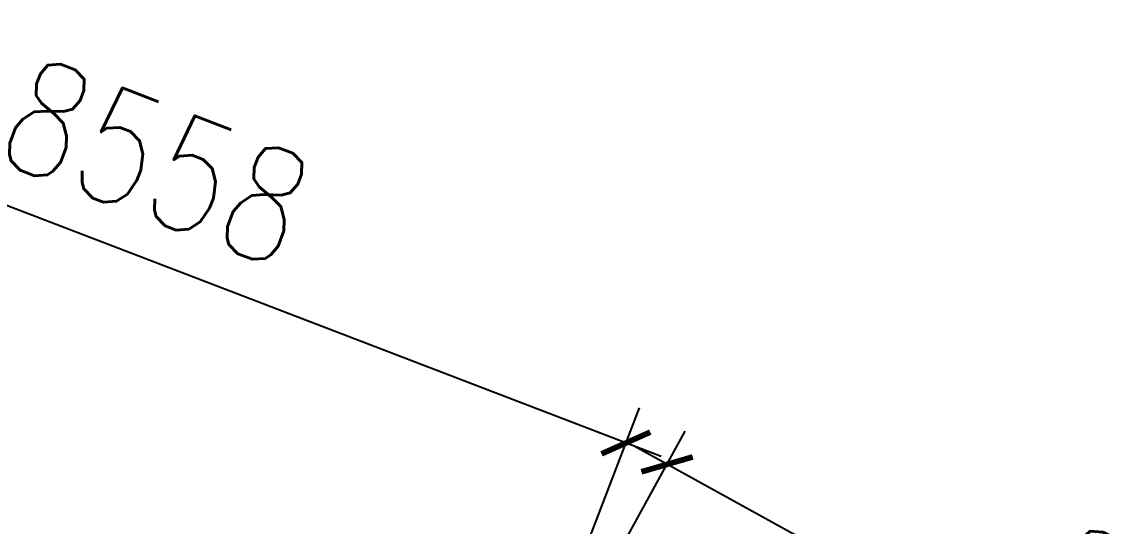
# Model space of a CAD drawing. Header units: millimetres. Extents: x 11827 to 862553, y 15071 to 134256.
# Drawn here: x 581211 to 589839, y 82461 to 86464 of the extents above; entities that cross this region are included whole.
import ezdxf

# ---------------------------------------------------------------- set-up
doc = ezdxf.new("R2010")
doc.units = ezdxf.units.MM
doc.styles.add('HZTXT', font='txtw.shx', dxfattribs={"width": 0.8, "bigfont": 'hztxtw.shx'})
doc.dimstyles.new('DIM-300', dxfattribs={"dimscale": 300, "dimtxt": 3, "dimasz": 1, "dimexe": 1, "dimexo": 1, "dimgap": 1, "dimtad": 1, "dimdec": 0, "dimdsep": 46, "dimtxsty": 'HZTXT', "dimblk": 'ARCHTICK', "dimcen": 0, "dimdle": 1, "dimclrd": 9, "dimclre": 9, "dimclrt": 2, "dimadec": 1, "dimazin": 0, "dimtfac": 1, "dimtdec": 0, "dimtix": 1, "dimtmove": 2, "dimatfit": 3, "dimldrblk": 'ARCHTICK', "dimfxl": 10, "dimtolj": 1, "dimtzin": 0, "dimarcsym": 1})

# ---------------------------------------------------------------- blocks, each defined once
blk = doc.blocks.new('_ArchTick')
at = {"color": 0, "linetype": 'ByBlock', "lineweight": 100, "const_width": 0.15}
blk.add_lwpolyline([(-0.5, -0.5), (0.5, 0.5)], dxfattribs=at)
blk = doc.blocks.new('*D705')
at = {"color": 9, "lineweight": -2, "transparency": 16777216}
for p, q in [((585243.2, 80969.5), (586480.2, 83215.3)), ((594094.4, 78679), (586072.7, 83097.3)), ((592739.5, 76840.8), (593976.4, 79086.6))]:
    blk.add_line(p, q, dxfattribs=at)
at = {"layer": 'Defpoints', "color": 0, "transparency": 16777216}
for p in [(586335.4, 82952.5), (585098.5, 80706.8, 29521), (592594.7, 76578, 29521)]:
    blk.add_point(p, dxfattribs=at)
at = {"color": 9, "lineweight": -2, "transparency": 16777216, "xscale": 300, "yscale": 300, "zscale": 300}
for p, rotation in [((586335.4, 82952.5), 151.1548994655258), ((593831.7, 78823.8), 331.1548994655258)]:
    blk.add_blockref('_ArchTick', p, dxfattribs=dict(at, rotation=rotation))
at = {"color": 2, "transparency": 16777216, "insert": (590445.4, 81545.1), "char_height": 900, "attachment_point": 5, "rotation": 331.1549, "style": 'HZTXT'}
blk.add_mtext('\\A1;8558', dxfattribs=at)
blk = doc.blocks.new('*D706')
at = {"color": 9, "lineweight": -2, "transparency": 16777216}
for p, q in [((577201, 84055.3), (578124.1, 86464.3)), ((586288.3, 83014.6), (577736.7, 86291.5)), ((585192.4, 80993.1), (586115.5, 83402.1))]:
    blk.add_line(p, q, dxfattribs=at)
at = {"layer": 'Defpoints', "color": 0, "transparency": 16777216}
for p in [(578016.8, 86184.2), (577093.7, 83775.2, 29521), (585085.1, 80713, 29521)]:
    blk.add_point(p, dxfattribs=at)
at = {"color": 9, "lineweight": -2, "transparency": 16777216, "xscale": 300, "yscale": 300, "zscale": 300}
for p, rotation in [((578016.8, 86184.2), 159.0338738963306), ((586008.2, 83122), 339.0338738963305)]:
    blk.add_blockref('_ArchTick', p, dxfattribs=dict(at, rotation=rotation))
at = {"color": 2, "transparency": 16777216, "insert": (582280.9, 85353.4), "char_height": 900, "attachment_point": 5, "rotation": 339.03387, "style": 'HZTXT'}
blk.add_mtext('\\A1;8558', dxfattribs=at)

msp = doc.modelspace()

# ---------------------------------------------------------------- dimensions: what is measured, and where the dimension line sits
for p1, p2, distance, picture, middle in [((585085.1, 80712.99, 29521), (577093.7, 83775.17, 29521), -2579.81, '*D706', (582280.86, 85353.43)), ((592594.72, 76577.99, 29521), (585098.51, 80706.75, 29521), -2563.91, '*D705', (590445.39, 81545.11))]:
    dim = msp.add_aligned_dim(p1=p1, p2=p2, distance=distance, dimstyle='DIM-300')
    dim.commit()
    dim.dimension.update_dxf_attribs({"geometry": picture, "text_midpoint": middle})

doc.saveas('drawing.dxf')
